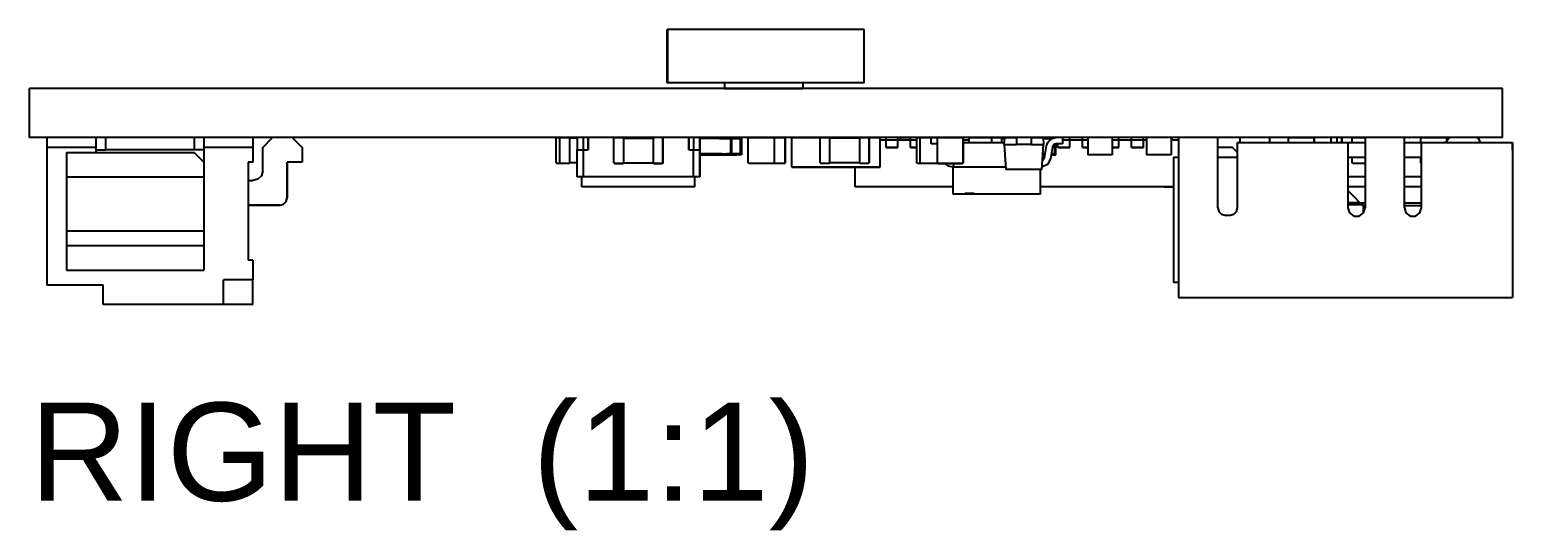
# Model space of a CAD drawing. Header units: millimetres. Extents: x -50 to 227, y -72 to 118.
# Drawn here: x 90.91 to 121.11, y 22.92 to 33.13 of the extents above; entities that cross this region are included whole.
import ezdxf

# ---------------------------------------------------------------- set-up
doc = ezdxf.new("R2010")
doc.units = ezdxf.units.MM
doc.layers.add('LABELS', color=7, linetype='Continuous')
doc.layers.add('VISIBLE', color=7, linetype='Continuous')
doc.styles.get("Standard").update_dxf_attribs({"font": 'arial.ttf'})

msp = doc.modelspace()

# ---------------------------------------------------------------- linework, layer by layer
at = {"layer": 'VISIBLE'}
for points in [[(103.893, 32.047), (103.893, 33.127)], [(103.91, 33.127), (103.893, 33.127)], [(107.91, 33.127), (103.91, 33.127)], [(103.91, 32.047), (103.91, 33.127)], [(107.91, 32.047), (107.91, 33.127)], [(103.91, 32.047), (103.893, 32.047)], [(107.91, 32.047), (103.91, 32.047)], [(105.06, 32.047), (105.06, 31.927)], [(105.06, 32.047), (105.06, 31.927)], [(105.06, 32.047), (105.06, 31.927)], [(106.66, 32.047), (106.66, 31.927)], [(120.91, 31.927), (90.91, 31.927)], [(90.91, 30.927), (90.91, 31.927)], [(105.06, 31.927), (106.66, 31.927)], [(105.21, 31.927), (105.199, 31.927), (105.166, 31.927), (105.06, 31.927)], [(106.66, 31.927), (106.554, 31.927), (106.522, 31.927), (106.51, 31.927)], [(120.91, 30.927), (120.91, 31.927)], [(120.91, 30.927), (90.91, 30.927)], [(91.258, 30.927), (91.258, 30.727)], [(92.258, 30.927), (92.258, 30.677)], [(92.458, 30.927), (92.458, 30.677)], [(94.258, 30.927), (94.258, 30.677)], [(94.458, 30.927), (94.458, 30.677)], [(95.458, 30.927), (95.458, 30.727)], [(95.658, 30.727), (95.858, 30.927)], [(96.258, 30.927), (96.458, 30.727)], [(101.648, 30.927), (101.636, 30.915)], [(101.636, 30.915), (101.648, 30.927)], [(101.636, 30.415), (101.636, 30.915)], [(101.648, 30.927), (101.824, 30.927)], [(101.824, 30.927), (101.648, 30.927)], [(101.723, 30.927), (101.711, 30.915)], [(101.711, 30.915), (101.723, 30.927)], [(101.711, 30.415), (101.711, 30.915)], [(101.723, 30.927), (101.899, 30.927)], [(101.899, 30.927), (101.723, 30.927)], [(101.824, 30.927), (101.824, 30.927)], [(101.824, 30.927), (101.824, 30.927)], [(101.899, 30.927), (101.911, 30.915)], [(101.911, 30.915), (101.899, 30.927)], [(102.06, 30.915), (101.899, 30.915)], [(102.06, 30.915), (101.911, 30.915)], [(101.911, 30.415), (101.911, 30.915)], [(102.06, 30.927), (102.06, 30.677)], [(102.185, 30.927), (102.185, 30.927), (102.182, 30.927), (102.178, 30.927), (102.173, 30.927), (102.166, 30.927), (102.158, 30.927), (102.149, 30.927), (102.138, 30.927), (102.127, 30.927), (102.115, 30.927), (102.102, 30.927), (102.088, 30.927), (102.074, 30.927), (102.06, 30.927)], [(102.285, 30.927), (102.185, 30.927)], [(102.185, 30.927), (102.185, 30.677)], [(103.622, 30.927), (102.285, 30.927)], [(102.285, 30.677), (102.285, 30.927)], [(102.285, 30.927), (102.285, 30.677)], [(102.448, 30.927), (102.448, 30.927)], [(102.448, 30.927), (102.448, 30.927)], [(102.523, 30.927), (102.523, 30.927)], [(102.523, 30.927), (102.523, 30.927)], [(102.699, 30.927), (102.699, 30.927)], [(102.699, 30.927), (102.699, 30.927)], [(102.822, 30.927), (102.81, 30.915)], [(102.81, 30.415), (102.81, 30.915)], [(102.822, 30.927), (102.998, 30.927)], [(102.998, 30.927), (103.01, 30.915)], [(103.01, 30.915), (102.998, 30.927)], [(102.999, 30.927), (103.011, 30.915)], [(103.011, 30.915), (102.999, 30.927)], [(103.01, 30.915), (103.61, 30.915)], [(103.01, 30.415), (103.01, 30.915)], [(103.622, 30.927), (103.61, 30.915)], [(103.61, 30.915), (103.61, 30.415)], [(104.28, 30.927), (103.798, 30.927)], [(103.798, 30.927), (103.81, 30.915)], [(103.81, 30.915), (103.798, 30.927)], [(103.81, 30.415), (103.81, 30.915)], [(103.81, 30.915), (103.81, 30.415)], [(104.335, 30.677), (104.335, 30.927)], [(104.335, 30.927), (104.335, 30.677)], [(104.435, 30.927), (104.435, 30.677)], [(104.56, 30.677), (104.56, 30.927)], [(104.56, 30.927), (104.56, 30.677)], [(104.56, 30.927), (104.56, 30.677)], [(104.56, 30.927), (104.56, 30.927), (104.56, 30.927), (104.56, 30.927), (104.56, 30.927), (104.56, 30.927), (104.56, 30.927), (104.56, 30.927), (104.56, 30.927), (104.56, 30.927), (104.56, 30.927), (104.56, 30.927), (104.56, 30.927), (104.56, 30.927), (104.56, 30.927)], [(104.56, 30.927), (104.56, 30.677)], [(104.56, 30.927), (104.66, 30.927)], [(104.56, 30.927), (104.841, 30.927)], [(105.191, 30.907), (104.56, 30.907)], [(104.66, 30.927), (104.66, 30.907)], [(104.841, 30.907), (104.841, 30.927)], [(104.841, 30.907), (104.841, 30.927)], [(104.961, 30.927), (104.961, 30.907)], [(104.961, 30.907), (105.191, 30.907)], [(105.191, 30.907), (105.39, 30.907)], [(105.191, 30.597), (105.191, 30.907)], [(105.191, 30.907), (105.191, 30.597)], [(105.211, 30.577), (105.211, 30.927)], [(105.39, 30.907), (105.211, 30.907)], [(105.39, 30.907), (105.39, 30.597)], [(105.39, 30.597), (105.39, 30.907)], [(105.41, 30.927), (105.41, 30.577)], [(105.548, 30.915), (105.56, 30.927)], [(105.548, 30.415), (105.548, 30.915)], [(105.56, 30.927), (106.06, 30.927)], [(106.06, 30.927), (106.072, 30.915)], [(106.06, 30.927), (106.286, 30.927)], [(106.072, 30.915), (106.072, 30.415)], [(106.298, 30.915), (106.286, 30.927)], [(106.298, 30.915), (106.286, 30.927)], [(106.286, 30.927), (106.298, 30.915)], [(106.286, 30.927), (106.298, 30.915)], [(106.298, 30.415), (106.298, 30.915)], [(106.298, 30.915), (106.298, 30.415)], [(106.298, 30.915), (106.298, 30.415)], [(106.298, 30.415), (106.298, 30.915)], [(106.436, 30.327), (106.436, 30.927)], [(106.436, 30.927), (108.236, 30.927)], [(106.436, 30.332), (106.436, 30.927)], [(106.899, 30.927), (106.899, 30.927)], [(106.911, 30.915), (106.899, 30.927)], [(107.023, 30.927), (107.011, 30.915)], [(107.011, 30.915), (107.023, 30.927)], [(107.011, 30.415), (107.011, 30.915)], [(107.023, 30.927), (107.199, 30.927)], [(107.199, 30.927), (107.023, 30.927)], [(107.199, 30.927), (107.211, 30.915)], [(107.211, 30.915), (107.199, 30.927)], [(107.811, 30.915), (107.211, 30.915)], [(107.211, 30.415), (107.211, 30.915)], [(107.699, 30.927), (107.699, 30.927)], [(107.823, 30.927), (107.811, 30.915)], [(107.811, 30.915), (107.823, 30.927)], [(107.811, 30.915), (107.811, 30.415)], [(108.011, 30.915), (107.999, 30.927)], [(107.999, 30.927), (108.011, 30.915)], [(108.011, 30.915), (108.011, 30.415)], [(108.011, 30.415), (108.011, 30.915)], [(108.236, 30.327), (108.236, 30.927)], [(108.236, 30.332), (108.236, 30.927)], [(108.355, 30.877), (108.236, 30.877)], [(108.595, 30.927), (108.355, 30.927)], [(108.355, 30.727), (108.355, 30.927)], [(108.475, 30.877), (108.391, 30.877), (108.355, 30.877)], [(108.355, 30.727), (108.355, 30.877)], [(108.595, 30.877), (108.56, 30.877), (108.475, 30.877)], [(108.595, 30.927), (108.595, 30.927)], [(108.595, 30.877), (108.595, 30.927)], [(108.595, 30.877), (108.595, 30.927)], [(108.595, 30.727), (108.595, 30.927)], [(108.855, 30.877), (108.595, 30.877)], [(108.595, 30.727), (108.595, 30.877)], [(108.65, 30.927), (108.855, 30.927)], [(108.65, 30.877), (108.65, 30.927)], [(109.095, 30.927), (108.855, 30.927)], [(108.855, 30.727), (108.855, 30.927)], [(108.975, 30.877), (108.891, 30.877), (108.855, 30.877)], [(108.855, 30.727), (108.855, 30.877)], [(108.982, 30.877), (108.975, 30.877)], [(108.982, 30.915), (108.994, 30.927)], [(108.982, 30.415), (108.982, 30.915)], [(108.994, 30.927), (109.494, 30.927)], [(109.049, 30.915), (109.061, 30.927)], [(109.049, 30.415), (109.049, 30.915)], [(109.061, 30.927), (109.561, 30.927)], [(109.095, 30.927), (109.355, 30.927)], [(109.273, 30.802), (109.273, 30.927)], [(109.273, 30.927), (109.401, 30.927)], [(109.399, 30.915), (109.411, 30.927)], [(109.399, 30.415), (109.399, 30.915)], [(109.401, 30.927), (109.409, 30.927)], [(109.411, 30.927), (109.911, 30.927)], [(109.411, 30.927), (109.911, 30.927)], [(109.911, 30.927), (109.411, 30.927)], [(109.494, 30.927), (109.494, 30.927)], [(109.494, 30.927), (109.494, 30.927)], [(109.494, 30.927), (109.494, 30.927)], [(109.494, 30.927), (109.494, 30.927)], [(109.561, 30.927), (109.561, 30.927)], [(109.561, 30.927), (109.561, 30.927)], [(109.561, 30.927), (109.561, 30.927)], [(109.561, 30.927), (109.561, 30.927)], [(109.595, 30.927), (109.855, 30.927)], [(109.923, 30.915), (109.911, 30.927)], [(109.923, 30.915), (109.911, 30.927)], [(109.911, 30.927), (109.923, 30.915)], [(109.911, 30.927), (109.923, 30.915)], [(109.923, 30.415), (109.923, 30.915)], [(109.923, 30.915), (109.923, 30.415)], [(109.923, 30.915), (109.923, 30.415)], [(109.923, 30.415), (109.923, 30.915)], [(109.975, 30.877), (109.923, 30.877)], [(109.923, 30.827), (110.763, 30.827)], [(110.049, 30.877), (109.975, 30.877)], [(110.049, 30.915), (110.061, 30.927)], [(110.049, 30.827), (110.049, 30.915)], [(110.061, 30.927), (110.561, 30.927)], [(110.095, 30.927), (110.179, 30.927)], [(110.522, 30.927), (110.51, 30.915)], [(110.51, 30.827), (110.51, 30.915)], [(110.522, 30.927), (110.698, 30.927)], [(110.522, 30.927), (110.698, 30.927)], [(110.561, 30.927), (110.561, 30.927)], [(110.561, 30.927), (110.561, 30.927)], [(110.561, 30.927), (110.561, 30.927)], [(110.561, 30.927), (110.561, 30.927)], [(110.698, 30.927), (110.71, 30.915)], [(110.698, 30.927), (110.71, 30.915)], [(110.71, 30.915), (110.698, 30.927)], [(110.71, 30.915), (110.769, 30.915)], [(110.71, 30.827), (110.71, 30.915)], [(110.76, 30.787), (110.77, 30.927)], [(110.77, 30.927), (111.01, 30.927)], [(111.061, 30.927), (110.811, 30.927)], [(111.31, 30.927), (111.01, 30.927)], [(111.01, 30.927), (111.01, 30.787)], [(111.31, 30.927), (111.551, 30.927)], [(111.31, 30.927), (111.31, 30.787)], [(111.551, 30.927), (111.56, 30.787)], [(111.733, 30.907), (111.552, 30.907)], [(111.561, 30.927), (111.561, 30.907)], [(111.561, 30.907), (111.733, 30.907)], [(111.623, 30.762), (111.647, 30.827), (111.691, 30.88), (111.751, 30.915), (111.82, 30.927)], [(111.811, 30.927), (111.811, 30.927)], [(111.948, 30.927), (111.948, 30.802)], [(111.975, 30.877), (111.948, 30.877)], [(112.095, 30.877), (112.06, 30.877), (111.975, 30.877)], [(112.095, 30.877), (112.095, 30.927)], [(112.095, 30.727), (112.095, 30.927)], [(112.355, 30.877), (112.095, 30.877)], [(112.095, 30.727), (112.095, 30.877)], [(112.355, 30.727), (112.355, 30.927)], [(112.461, 30.877), (112.385, 30.877), (112.355, 30.877)], [(112.355, 30.727), (112.355, 30.877)], [(112.461, 30.927), (112.461, 30.577)], [(112.961, 30.927), (112.961, 30.577)], [(112.975, 30.877), (112.961, 30.877)], [(113.095, 30.877), (113.06, 30.877), (112.975, 30.877)], [(113.095, 30.877), (113.095, 30.927)], [(113.095, 30.727), (113.095, 30.927)], [(113.355, 30.877), (113.095, 30.877)], [(113.095, 30.727), (113.095, 30.877)], [(113.355, 30.727), (113.355, 30.927)], [(113.475, 30.877), (113.391, 30.877), (113.355, 30.877)], [(113.355, 30.727), (113.355, 30.877)], [(113.595, 30.877), (113.56, 30.877), (113.475, 30.877)], [(113.595, 30.877), (113.595, 30.927)], [(113.595, 30.727), (113.595, 30.927)], [(113.661, 30.877), (113.595, 30.877)], [(113.595, 30.727), (113.595, 30.877)], [(113.661, 30.927), (113.661, 30.577)], [(114.161, 30.927), (114.172, 30.915)], [(114.161, 30.927), (114.161, 30.577)], [(114.311, 30.877), (114.161, 30.877)], [(114.172, 30.915), (114.172, 30.877)], [(114.311, 30.927), (114.311, 28.997)], [(115.111, 29.497), (115.111, 30.927)], [(115.511, 29.497), (115.511, 29.646), (115.511, 29.793), (115.511, 29.936), (115.511, 30.074), (115.511, 30.204), (115.511, 30.326), (115.511, 30.437), (115.511, 30.537), (115.511, 30.623), (115.511, 30.695), (115.511, 30.752), (115.511, 30.793), (115.511, 30.818), (115.511, 30.827)], [(115.511, 30.827), (117.761, 30.827)], [(116.161, 30.927), (115.561, 30.927)], [(115.561, 30.927), (115.561, 30.827)], [(116.161, 30.927), (116.161, 30.827)], [(116.549, 30.915), (116.561, 30.927)], [(116.549, 30.827), (116.549, 30.915)], [(116.561, 30.927), (117.061, 30.927)], [(116.81, 30.927), (116.661, 30.927)], [(117.073, 30.915), (117.061, 30.927)], [(117.073, 30.915), (117.061, 30.927)], [(117.061, 30.927), (117.073, 30.915)], [(117.061, 30.927), (117.073, 30.915)], [(117.073, 30.827), (117.073, 30.915)], [(117.073, 30.915), (117.073, 30.827)], [(117.073, 30.915), (117.073, 30.827)], [(117.073, 30.827), (117.073, 30.915)], [(117.411, 30.927), (117.411, 30.827)], [(117.536, 30.927), (117.535, 30.927), (117.532, 30.927), (117.529, 30.927), (117.523, 30.927), (117.516, 30.927), (117.508, 30.927), (117.499, 30.927), (117.489, 30.927), (117.477, 30.927), (117.465, 30.927), (117.452, 30.927), (117.438, 30.927), (117.425, 30.927), (117.411, 30.927)], [(117.636, 30.927), (117.536, 30.927)], [(117.536, 30.927), (117.536, 30.827)], [(117.861, 30.927), (117.636, 30.927)], [(117.636, 30.827), (117.636, 30.927)], [(117.636, 30.927), (117.636, 30.827)], [(117.761, 30.827), (117.761, 30.818), (117.761, 30.793), (117.761, 30.752), (117.761, 30.695), (117.761, 30.623), (117.761, 30.537), (117.761, 30.437), (117.761, 30.326), (117.761, 30.204), (117.761, 30.074), (117.761, 29.936), (117.761, 29.793), (117.761, 29.646), (117.761, 29.497)], [(117.761, 30.827), (117.762, 30.827), (117.766, 30.827), (117.772, 30.827), (117.78, 30.827), (117.791, 30.827), (117.804, 30.827), (117.819, 30.827), (117.836, 30.827), (117.854, 30.827), (117.874, 30.827), (117.894, 30.827), (117.916, 30.827), (117.938, 30.827), (117.961, 30.827)], [(117.849, 30.915), (117.861, 30.927)], [(117.849, 30.827), (117.849, 30.915)], [(117.861, 30.927), (118.111, 30.927)], [(118.111, 30.927), (117.861, 30.927)], [(117.961, 30.827), (118.111, 30.827)], [(118.111, 30.927), (118.111, 29.497)], [(118.911, 29.497), (118.911, 30.927)], [(118.911, 30.827), (119.061, 30.827)], [(119.023, 30.927), (119.011, 30.915)], [(119.011, 30.915), (119.023, 30.927)], [(119.061, 30.827), (119.083, 30.827), (119.105, 30.827), (119.127, 30.827), (119.147, 30.827), (119.167, 30.827), (119.185, 30.827), (119.202, 30.827), (119.217, 30.827), (119.23, 30.827), (119.241, 30.827), (119.249, 30.827), (119.256, 30.827), (119.259, 30.827), (119.261, 30.827)], [(119.249, 30.915), (119.261, 30.927)], [(119.249, 30.827), (119.249, 30.915)], [(119.261, 30.927), (119.761, 30.927)], [(119.261, 29.497), (119.261, 29.646), (119.261, 29.793), (119.261, 29.936), (119.261, 30.074), (119.261, 30.204), (119.261, 30.326), (119.261, 30.437), (119.261, 30.537), (119.261, 30.623), (119.261, 30.695), (119.261, 30.752), (119.261, 30.793), (119.261, 30.818), (119.261, 30.827)], [(119.261, 30.827), (121.111, 30.827)], [(119.786, 30.877), (119.771, 30.842), (119.736, 30.827)], [(119.773, 30.915), (119.761, 30.927)], [(119.773, 30.915), (119.761, 30.927)], [(119.761, 30.927), (119.773, 30.915)], [(119.761, 30.927), (119.773, 30.915)], [(119.773, 30.843), (119.773, 30.915)], [(119.773, 30.915), (119.773, 30.843)], [(119.773, 30.915), (119.773, 30.843)], [(119.773, 30.843), (119.773, 30.915)], [(119.786, 30.927), (119.786, 30.879)], [(119.835, 30.927), (119.8, 30.912), (119.786, 30.877)], [(120.386, 30.927), (120.421, 30.912), (120.436, 30.877)], [(120.436, 30.877), (120.45, 30.842), (120.486, 30.827)], [(121.111, 30.677), (121.111, 30.827)], [(121.111, 30.827), (121.111, 30.818), (121.111, 30.793), (121.111, 30.752), (121.111, 30.695), (121.111, 30.623), (121.111, 30.537), (121.111, 30.437), (121.111, 30.326), (121.111, 30.204), (121.111, 30.074), (121.111, 29.936), (121.111, 29.793), (121.111, 29.646), (121.111, 29.497)], [(91.258, 30.727), (91.258, 27.927)], [(92.258, 30.727), (91.258, 30.727)], [(91.658, 30.627), (91.658, 30.127)], [(91.658, 30.627), (94.258, 30.627)], [(92.258, 30.677), (92.258, 30.677), (92.258, 30.676), (92.258, 30.674), (92.258, 30.673), (92.258, 30.67), (92.258, 30.667), (92.258, 30.664), (92.258, 30.66), (92.258, 30.656), (92.258, 30.651), (92.258, 30.645), (92.258, 30.64), (92.258, 30.633), (92.258, 30.627)], [(92.258, 30.677), (92.458, 30.677)], [(94.258, 30.677), (92.458, 30.677)], [(94.458, 30.677), (94.258, 30.677)], [(94.458, 30.427), (94.258, 30.627)], [(95.458, 30.727), (94.458, 30.727)], [(94.458, 30.677), (94.458, 30.676), (94.458, 30.672), (94.458, 30.666), (94.458, 30.657), (94.458, 30.646), (94.458, 30.633), (94.458, 30.618), (94.458, 30.601), (94.458, 30.583), (94.458, 30.564), (94.458, 30.543), (94.458, 30.521), (94.458, 30.499), (94.458, 30.477)], [(95.458, 30.727), (95.458, 30.427)], [(95.658, 30.252), (95.658, 30.727)], [(96.458, 30.727), (96.458, 30.427)], [(102.06, 30.127), (102.06, 30.677)], [(102.06, 30.677), (102.074, 30.677), (102.088, 30.677), (102.102, 30.677), (102.115, 30.677), (102.127, 30.677), (102.138, 30.677), (102.149, 30.677), (102.158, 30.677), (102.166, 30.677), (102.173, 30.677), (102.178, 30.677), (102.182, 30.677), (102.185, 30.677), (102.185, 30.677)], [(102.06, 30.677), (102.074, 30.677), (102.088, 30.677), (102.102, 30.677), (102.115, 30.677), (102.127, 30.677), (102.138, 30.677), (102.149, 30.677), (102.158, 30.677), (102.166, 30.677), (102.173, 30.677), (102.178, 30.677), (102.182, 30.677), (102.185, 30.677), (102.185, 30.677)], [(102.185, 30.677), (102.285, 30.677)], [(102.185, 30.677), (102.185, 30.127)], [(102.185, 30.677), (102.285, 30.677)], [(104.335, 30.677), (104.435, 30.677)], [(104.335, 30.677), (104.435, 30.677)], [(104.435, 30.127), (104.435, 30.677)], [(104.435, 30.677), (104.436, 30.677), (104.438, 30.677), (104.442, 30.677), (104.448, 30.677), (104.455, 30.677), (104.463, 30.677), (104.472, 30.677), (104.482, 30.677), (104.494, 30.677), (104.506, 30.677), (104.519, 30.677), (104.533, 30.677), (104.546, 30.677), (104.56, 30.677)], [(104.435, 30.677), (104.436, 30.677), (104.438, 30.677), (104.442, 30.677), (104.448, 30.677), (104.455, 30.677), (104.463, 30.677), (104.472, 30.677), (104.482, 30.677), (104.494, 30.677), (104.506, 30.677), (104.519, 30.677), (104.533, 30.677), (104.546, 30.677), (104.56, 30.677)], [(104.56, 30.677), (104.56, 30.127)], [(104.56, 30.127), (104.56, 30.677)], [(104.56, 30.677), (104.56, 30.677), (104.56, 30.677), (104.56, 30.677), (104.56, 30.677), (104.56, 30.677), (104.56, 30.677), (104.56, 30.677), (104.56, 30.677), (104.56, 30.677), (104.56, 30.677), (104.56, 30.677), (104.56, 30.677), (104.56, 30.677), (104.56, 30.677)], [(104.56, 30.597), (105.191, 30.597)], [(105.011, 30.597), (104.56, 30.597)], [(104.56, 30.577), (104.61, 30.577)], [(104.56, 30.577), (105.011, 30.577)], [(105.21, 30.577), (104.61, 30.577)], [(105.011, 30.597), (105.011, 30.577)], [(105.011, 30.597), (105.111, 30.597)], [(105.011, 30.597), (105.011, 30.577)], [(105.011, 30.577), (105.111, 30.577)], [(105.111, 30.597), (105.111, 30.577)], [(105.191, 30.597), (105.111, 30.597)], [(105.111, 30.577), (105.211, 30.577)], [(105.21, 30.577), (105.31, 30.577)], [(105.39, 30.597), (105.211, 30.597)], [(105.31, 30.597), (105.39, 30.597)], [(105.31, 30.597), (105.31, 30.577)], [(105.41, 30.577), (105.31, 30.577)], [(108.595, 30.727), (108.355, 30.727)], [(108.355, 30.727), (108.595, 30.727)], [(108.595, 30.727), (108.56, 30.727), (108.475, 30.727)], [(108.982, 30.727), (108.855, 30.727)], [(108.982, 30.727), (108.855, 30.727)], [(108.855, 30.727), (108.982, 30.727)], [(108.982, 30.727), (108.975, 30.727)], [(109.399, 30.802), (109.273, 30.802)], [(110.76, 30.787), (110.796, 30.277)], [(110.76, 30.787), (111.01, 30.787)], [(111.31, 30.787), (111.01, 30.787)], [(111.31, 30.787), (111.56, 30.787)], [(111.525, 30.277), (111.56, 30.787)], [(111.538, 30.459), (111.579, 30.514)], [(111.546, 30.577), (111.59, 30.577)], [(111.59, 30.577), (111.546, 30.577)], [(111.547, 30.597), (111.594, 30.597)], [(111.594, 30.597), (111.547, 30.597)], [(111.579, 30.514), (111.623, 30.762)], [(111.746, 30.74), (111.702, 30.492)], [(111.717, 30.577), (111.811, 30.577)], [(111.721, 30.597), (111.791, 30.597)], [(111.791, 30.597), (111.721, 30.597)], [(111.82, 30.802), (111.772, 30.784), (111.746, 30.74)], [(111.791, 30.597), (111.791, 30.796)], [(111.791, 30.796), (111.791, 30.597)], [(111.811, 30.577), (111.811, 30.801)], [(111.948, 30.802), (111.82, 30.802)], [(111.855, 30.727), (111.855, 30.802)], [(111.855, 30.727), (111.855, 30.802)], [(112.095, 30.727), (111.855, 30.727)], [(111.855, 30.727), (112.095, 30.727)], [(112.095, 30.727), (111.855, 30.727)], [(112.095, 30.727), (112.06, 30.727), (111.975, 30.727)], [(112.461, 30.727), (112.355, 30.727)], [(112.355, 30.727), (112.461, 30.727)], [(112.461, 30.727), (112.355, 30.727)], [(112.961, 30.577), (112.461, 30.577)], [(113.095, 30.727), (112.961, 30.727)], [(112.961, 30.727), (113.095, 30.727)], [(113.095, 30.727), (112.961, 30.727)], [(113.095, 30.727), (113.06, 30.727), (112.975, 30.727)], [(113.595, 30.727), (113.355, 30.727)], [(113.355, 30.727), (113.595, 30.727)], [(113.595, 30.727), (113.355, 30.727)], [(113.595, 30.727), (113.56, 30.727), (113.475, 30.727)], [(114.161, 30.577), (113.661, 30.577)], [(114.211, 30.527), (114.311, 30.527)], [(114.211, 30.527), (114.211, 28.997)], [(115.411, 30.727), (115.111, 30.727)], [(115.111, 30.527), (115.511, 30.527)], [(115.511, 30.627), (115.411, 30.727)], [(117.761, 30.527), (117.762, 30.527), (117.766, 30.527), (117.772, 30.527), (117.78, 30.527), (117.791, 30.527), (117.804, 30.527), (117.819, 30.527), (117.836, 30.527), (117.854, 30.527), (117.874, 30.527), (117.894, 30.527), (117.916, 30.527), (117.938, 30.527), (117.961, 30.527)], [(117.849, 30.415), (117.849, 30.527)], [(117.961, 30.527), (118.111, 30.527)], [(118.911, 30.527), (119.061, 30.527)], [(119.061, 30.527), (119.083, 30.527), (119.105, 30.527), (119.127, 30.527), (119.147, 30.527), (119.167, 30.527), (119.185, 30.527), (119.202, 30.527), (119.217, 30.527), (119.23, 30.527), (119.241, 30.527), (119.249, 30.527), (119.256, 30.527), (119.259, 30.527), (119.261, 30.527)], [(119.249, 30.415), (119.249, 30.527)], [(94.458, 30.477), (94.458, 30.427)], [(94.458, 30.427), (94.458, 30.127)], [(95.458, 30.427), (95.358, 30.427)], [(95.358, 30.427), (95.358, 28.427)], [(95.658, 30.252), (95.632, 30.152), (95.558, 30.079), (95.458, 30.052)], [(95.658, 30.252), (95.632, 30.152), (95.558, 30.079), (95.458, 30.052)], [(95.658, 30.252), (95.632, 30.152), (95.558, 30.079), (95.458, 30.052)], [(95.658, 30.252), (95.632, 30.152), (95.558, 30.079), (95.458, 30.052)], [(95.658, 30.252), (95.632, 30.152), (95.558, 30.079), (95.458, 30.052)], [(95.658, 30.252), (95.632, 30.152), (95.558, 30.079), (95.458, 30.052)], [(96.458, 30.427), (96.158, 30.427)], [(96.158, 30.427), (96.158, 29.702)], [(96.158, 29.702), (96.158, 30.427)], [(96.158, 29.702), (96.158, 30.427)], [(96.158, 29.702), (96.158, 30.427)], [(96.158, 29.702), (96.158, 30.427)], [(96.158, 29.702), (96.158, 30.427)], [(101.636, 30.415), (101.648, 30.403)], [(101.723, 30.403), (101.648, 30.403)], [(101.711, 30.415), (101.723, 30.403)], [(101.899, 30.403), (101.723, 30.403)], [(101.911, 30.415), (101.899, 30.415)], [(101.911, 30.415), (101.899, 30.403)], [(102.06, 30.415), (101.911, 30.415)], [(102.81, 30.415), (102.822, 30.403)], [(102.822, 30.403), (102.998, 30.403)], [(102.998, 30.403), (102.822, 30.403)], [(102.998, 30.403), (103.01, 30.415)], [(103.01, 30.415), (102.998, 30.403)], [(103.01, 30.415), (103.61, 30.415)], [(103.61, 30.415), (103.622, 30.403)], [(103.622, 30.403), (103.61, 30.415)], [(103.622, 30.403), (103.798, 30.403)], [(103.798, 30.403), (103.622, 30.403)], [(103.81, 30.415), (103.798, 30.403)], [(103.798, 30.403), (103.81, 30.415)], [(105.56, 30.403), (105.548, 30.415)], [(106.06, 30.403), (105.56, 30.403)], [(106.286, 30.403), (105.786, 30.403)], [(105.786, 30.403), (105.786, 30.403)], [(106.072, 30.415), (106.06, 30.403)], [(106.286, 30.403), (106.298, 30.415)], [(106.286, 30.403), (106.298, 30.415)], [(106.298, 30.415), (106.286, 30.403)], [(106.298, 30.415), (106.286, 30.403)], [(106.436, 30.332), (108.236, 30.332)], [(106.436, 30.327), (108.236, 30.327)], [(107.011, 30.415), (107.023, 30.403)], [(107.199, 30.403), (107.023, 30.403)], [(107.211, 30.415), (107.199, 30.403)], [(107.811, 30.415), (107.211, 30.415)], [(107.725, 29.927), (107.725, 30.327)], [(107.823, 30.403), (107.811, 30.415)], [(107.999, 30.403), (107.823, 30.403)], [(107.999, 30.403), (108.011, 30.415)], [(108.994, 30.403), (108.982, 30.415)], [(109.061, 30.403), (108.994, 30.403)], [(109.061, 30.403), (109.049, 30.415)], [(109.411, 30.403), (109.061, 30.403)], [(109.411, 30.403), (109.399, 30.415)], [(109.911, 30.403), (109.411, 30.403)], [(109.411, 30.403), (109.911, 30.403)], [(109.911, 30.403), (109.411, 30.403)], [(109.715, 30.327), (109.628, 30.347), (109.559, 30.403)], [(109.723, 30.327), (109.715, 30.327)], [(109.73, 30.403), (109.723, 30.327)], [(109.723, 29.777), (109.723, 30.327)], [(110.793, 30.327), (109.723, 30.327)], [(109.911, 30.403), (109.923, 30.415)], [(109.911, 30.403), (109.923, 30.415)], [(109.923, 30.415), (109.911, 30.403)], [(109.923, 30.415), (109.911, 30.403)], [(111.525, 30.277), (110.796, 30.277)], [(111.498, 29.777), (111.498, 30.277)], [(111.702, 30.492), (111.643, 30.381), (111.528, 30.328)], [(117.861, 30.403), (117.849, 30.415)], [(118.111, 30.403), (117.861, 30.403)], [(119.261, 30.403), (119.249, 30.415)], [(91.658, 30.127), (94.458, 30.127)], [(91.658, 30.127), (91.658, 29.027)], [(94.458, 30.127), (94.458, 29.027)], [(95.358, 30.052), (95.458, 30.052)], [(102.185, 30.127), (102.185, 30.127), (102.182, 30.127), (102.178, 30.127), (102.173, 30.127), (102.166, 30.127), (102.158, 30.127), (102.149, 30.127), (102.138, 30.127), (102.127, 30.127), (102.115, 30.127), (102.102, 30.127), (102.088, 30.127), (102.074, 30.127), (102.06, 30.127)], [(102.16, 29.927), (102.16, 30.127)], [(102.26, 29.927), (102.249, 29.927), (102.238, 29.927), (102.227, 29.927), (102.217, 29.927), (102.207, 29.927), (102.198, 29.927), (102.19, 29.927), (102.182, 29.927), (102.176, 29.927), (102.17, 29.927), (102.166, 29.927), (102.163, 29.927), (102.161, 29.927), (102.16, 29.927)], [(104.435, 30.127), (102.185, 30.127)], [(104.36, 29.927), (102.26, 29.927)], [(104.46, 29.927), (104.46, 29.927), (104.458, 29.927), (104.455, 29.927), (104.45, 29.927), (104.445, 29.927), (104.439, 29.927), (104.431, 29.927), (104.423, 29.927), (104.414, 29.927), (104.404, 29.927), (104.393, 29.927), (104.383, 29.927), (104.372, 29.927), (104.36, 29.927)], [(104.56, 30.127), (104.546, 30.127), (104.533, 30.127), (104.519, 30.127), (104.506, 30.127), (104.494, 30.127), (104.482, 30.127), (104.472, 30.127), (104.463, 30.127), (104.455, 30.127), (104.448, 30.127), (104.442, 30.127), (104.438, 30.127), (104.436, 30.127), (104.435, 30.127)], [(104.46, 29.927), (104.46, 30.127)], [(104.46, 29.927), (104.46, 30.127)], [(104.56, 30.127), (104.56, 30.127), (104.56, 30.127), (104.56, 30.127), (104.56, 30.127), (104.56, 30.127), (104.56, 30.127), (104.56, 30.127), (104.56, 30.127), (104.56, 30.127), (104.56, 30.127), (104.56, 30.127), (104.56, 30.127), (104.56, 30.127), (104.56, 30.127)], [(109.723, 29.927), (107.725, 29.927)], [(114.211, 29.927), (111.498, 29.927)], [(114.192, 29.927), (114.07, 29.927), (114.032, 29.927), (114.019, 29.927)], [(114.019, 29.927), (114.032, 29.927), (114.07, 29.927), (114.192, 29.927)], [(114.192, 29.927), (114.07, 29.927), (114.032, 29.927), (114.019, 29.927)], [(114.019, 29.927), (114.032, 29.927), (114.07, 29.927), (114.192, 29.927)], [(114.019, 29.927), (114.019, 29.927)], [(114.019, 29.927), (114.019, 29.927)], [(114.192, 29.927), (114.211, 29.927)], [(114.211, 29.927), (114.192, 29.927)], [(114.192, 29.927), (114.211, 29.927)], [(114.211, 29.927), (114.192, 29.927)], [(118.111, 30.127), (117.761, 30.127)], [(118.111, 29.927), (117.761, 29.927)], [(119.261, 30.127), (118.911, 30.127)], [(119.261, 29.927), (118.911, 29.927)], [(96.008, 29.552), (96.083, 29.572), (96.138, 29.627), (96.158, 29.702)], [(109.956, 29.777), (109.723, 29.777)], [(109.956, 29.787), (109.956, 29.777)], [(110.148, 29.787), (109.956, 29.787)], [(109.956, 29.787), (109.956, 29.777)], [(109.956, 29.787), (110.148, 29.787)], [(110.148, 29.777), (109.956, 29.777)], [(110.148, 29.787), (110.148, 29.777)], [(110.148, 29.787), (110.148, 29.777)], [(111.498, 29.777), (110.148, 29.777)], [(118, 29.607), (117.906, 29.702), (117.827, 29.781), (117.777, 29.831), (117.761, 29.847)], [(117.761, 29.607), (118, 29.607)], [(118, 29.607), (118.049, 29.558)], [(118.011, 29.597), (118.111, 29.597)], [(118.011, 29.597), (118.111, 29.597)], [(118.011, 29.597), (118.111, 29.597)], [(118.911, 29.597), (119.261, 29.597)], [(118.911, 29.597), (119.261, 29.597)], [(118.911, 29.597), (119.261, 29.597)], [(96.008, 29.552), (95.358, 29.552)], [(95.358, 29.552), (96.008, 29.552)], [(95.358, 29.552), (96.008, 29.552)], [(95.358, 29.552), (96.008, 29.552)], [(95.358, 29.552), (96.008, 29.552)], [(95.358, 29.552), (96.008, 29.552)], [(115.111, 29.497), (115.131, 29.422), (115.186, 29.367), (115.261, 29.347)], [(115.261, 29.347), (115.361, 29.347)], [(115.361, 29.347), (115.436, 29.367), (115.49, 29.422), (115.511, 29.497)], [(118.049, 29.558), (117.761, 29.558)], [(117.761, 29.497), (117.794, 29.394), (117.881, 29.33), (117.99, 29.33), (118.077, 29.394), (118.111, 29.497)], [(118.049, 29.558), (118.078, 29.553)], [(118.078, 29.395), (118.078, 29.553)], [(118.078, 29.547), (118.08, 29.547), (118.081, 29.547), (118.083, 29.547), (118.085, 29.547), (118.088, 29.547), (118.09, 29.547), (118.092, 29.547), (118.094, 29.547), (118.097, 29.547), (118.1, 29.547), (118.102, 29.547), (118.105, 29.547), (118.108, 29.547), (118.111, 29.547)], [(118.911, 29.547), (119.261, 29.547)], [(118.911, 29.497), (118.944, 29.394), (119.031, 29.33), (119.14, 29.33), (119.227, 29.394), (119.261, 29.497)], [(121.111, 29.497), (121.111, 28.997)], [(91.658, 29.027), (94.458, 29.027)], [(91.658, 29.027), (91.658, 28.727)], [(94.458, 29.027), (94.458, 28.727)], [(114.211, 28.997), (114.211, 28.891), (114.211, 28.786), (114.211, 28.683), (114.211, 28.584), (114.211, 28.489), (114.211, 28.399), (114.211, 28.316), (114.211, 28.24), (114.211, 28.172), (114.211, 28.113), (114.211, 28.063), (114.211, 28.023), (114.211, 27.994), (114.211, 27.975)], [(114.311, 28.997), (114.311, 28.848), (114.311, 28.701), (114.311, 28.558), (114.311, 28.42), (114.311, 28.289), (114.311, 28.168), (114.311, 28.056), (114.311, 27.957), (114.311, 27.871), (114.311, 27.799), (114.311, 27.741), (114.311, 27.7), (114.311, 27.675), (114.311, 27.667)], [(121.111, 28.997), (121.111, 28.848), (121.111, 28.701), (121.111, 28.558), (121.111, 28.42), (121.111, 28.289), (121.111, 28.168), (121.111, 28.056), (121.111, 27.957), (121.111, 27.871), (121.111, 27.799), (121.111, 27.741), (121.111, 27.7), (121.111, 27.675), (121.111, 27.667)], [(91.658, 28.727), (91.658, 28.227)], [(91.658, 28.727), (94.458, 28.727)], [(94.458, 28.727), (94.458, 28.227)], [(95.458, 28.427), (95.358, 28.427)], [(95.458, 28.427), (95.458, 28.027)], [(91.658, 28.227), (94.458, 28.227)], [(91.258, 27.927), (92.408, 27.927)], [(91.458, 27.927), (92.408, 27.927)], [(92.408, 27.527), (92.408, 27.927)], [(92.408, 27.727), (92.408, 27.927)], [(95.458, 28.027), (94.858, 28.027)], [(94.858, 27.527), (94.858, 28.027)], [(95.458, 27.527), (95.458, 28.027)], [(114.311, 27.975), (114.211, 27.975)], [(94.858, 27.527), (92.408, 27.527)], [(95.458, 27.527), (94.858, 27.527)], [(114.311, 27.667), (121.111, 27.667)]]:
    msp.add_lwpolyline(points, dxfattribs=at)

# ---------------------------------------------------------------- texts
at = {"layer": 'LABELS'}
msp.add_text('RIGHT  (1:1)', height=2, dxfattribs=at).set_placement((90.91, 23.527))

doc.saveas('drawing.dxf')
